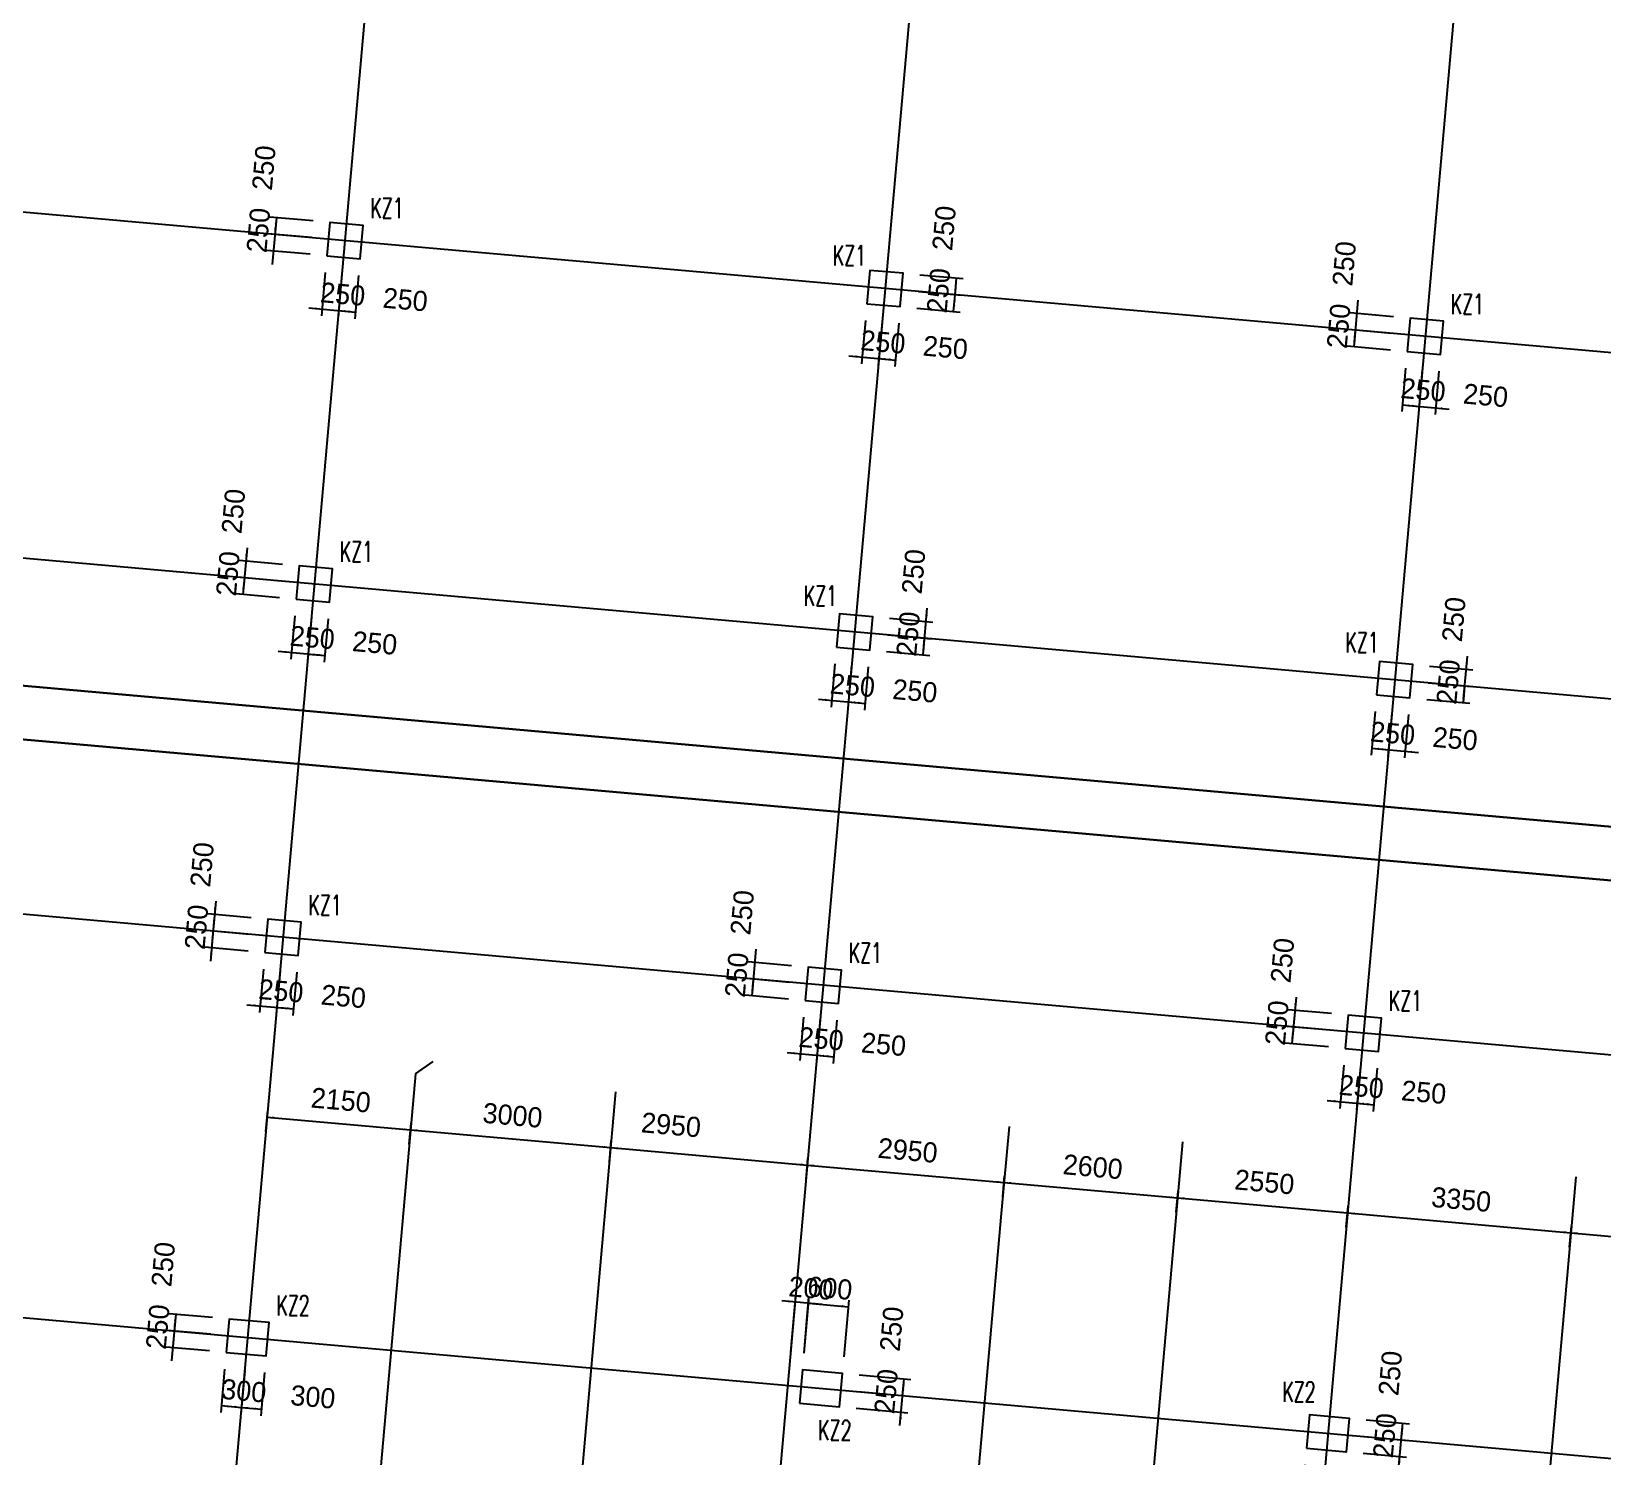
# Model space of a CAD drawing. Extents: x 387171 to 699106, y 11966 to 245688.
# Drawn here: x 598803 to 622270, y 76142 to 97433 of the extents above; entities that cross this region are included whole.
import ezdxf

# ---------------------------------------------------------------- set-up
doc = ezdxf.new("R2010")
doc.units = 0
doc.header["$LTSCALE"] = 100
doc.header["$MEASUREMENT"] = 0
for name, color, linetype in [('COLU', 7, 'Continuous'), ('DIM', 3, 'Continuous'), ('DOTE', 253, 'Continuous'), ('L-AXIS', 3, 'Continuous'), ('NUM', 7, 'Continuous')]:
    doc.layers.add(name, color=color, linetype=linetype)
doc.styles.add('hztxt', font='hztxt')
doc.styles.get("Standard").update_dxf_attribs({"font": 'standard'})
doc.dimstyles.get("Standard").update_dxf_attribs({"dimtxt": 300, "dimasz": 100, "dimexe": 100, "dimexo": 250, "dimgap": 100, "dimtad": 0, "dimtoh": 1, "dimdec": 0, "dimdsep": 46, "dimcen": 0.09, "dimclrt": 7, "dimadec": 0, "dimazin": 0, "dimtfac": 1, "dimtdec": 4, "dimtofl": 0, "dimtmove": 0, "dimatfit": 3, "dimfxl": 1, "dimtolj": 1, "dimtzin": 0, "dimarcsym": 0})

# ---------------------------------------------------------------- blocks, each defined once
blk = doc.blocks.new('*D2476')
at = {"layer": 'L-AXIS', "color": 0, "linetype": 'ByBlock', "lineweight": -2}
for p, q in [((610373, 80284), (610401, 80597)), ((610392, 80497), (613330, 80236)), ((613312, 80024), (613339, 80336))]:
    blk.add_line(p, q, dxfattribs=at)
for points in [[(610392, 80497), (610493, 80505), (610490, 80472)], [(613330, 80236), (613229, 80229), (613232, 80262)]]:
    blk.add_solid(points, dxfattribs=at)
at = {"layer": 'L-AXIS', "color": 7, "linetype": 'Continuous', "lineweight": -2, "insert": (611892, 80715), "char_height": 300, "width": 775, "attachment_point": 5, "rotation": 354.9316, "style": 'hztxt'}
blk.add_mtext('2950', dxfattribs=at)
blk = doc.blocks.new('*D455')
at = {"layer": 'L-AXIS', "color": 0, "linetype": 'ByBlock', "lineweight": -2}
for p, q in [((613312, 80024), (613339, 80336)), ((613330, 80236), (615920, 80007)), ((615901, 79794), (615929, 80106))]:
    blk.add_line(p, q, dxfattribs=at)
for points in [[(613330, 80236), (613431, 80244), (613429, 80211)], [(615920, 80007), (615819, 79999), (615822, 80032)]]:
    blk.add_solid(points, dxfattribs=at)
at = {"layer": 'L-AXIS', "color": 7, "linetype": 'Continuous', "lineweight": -2, "insert": (614656, 80470), "char_height": 300, "width": 775, "attachment_point": 5, "rotation": 354.9316, "style": 'hztxt'}
blk.add_mtext('2600', dxfattribs=at)
blk = doc.blocks.new('*D706')
at = {"layer": 'L-AXIS', "color": 0, "linetype": 'ByBlock', "lineweight": -2}
for p, q in [((607435, 80545), (607462, 80857)), ((607453, 80758), (610392, 80497)), ((610373, 80284), (610401, 80597))]:
    blk.add_line(p, q, dxfattribs=at)
for points in [[(607453, 80758), (607555, 80765), (607552, 80732)], [(610392, 80497), (610291, 80489), (610294, 80523)]]:
    blk.add_solid(points, dxfattribs=at)
at = {"layer": 'L-AXIS', "color": 7, "linetype": 'Continuous', "lineweight": -2, "insert": (608357, 81096), "char_height": 300, "width": 775, "attachment_point": 5, "rotation": 354.9316, "style": 'hztxt'}
blk.add_mtext('2950', dxfattribs=at)
blk = doc.blocks.new('*D666')
at = {"layer": 'L-AXIS', "color": 0, "linetype": 'ByBlock', "lineweight": -2}
for p, q in [((615901, 79794), (615929, 80106)), ((615920, 80007), (618460, 79782)), ((618441, 79569), (618469, 79881))]:
    blk.add_line(p, q, dxfattribs=at)
for points in [[(615920, 80007), (616021, 80015), (616018, 79981)], [(618460, 79782), (618359, 79774), (618362, 79807)]]:
    blk.add_solid(points, dxfattribs=at)
at = {"layer": 'L-AXIS', "color": 7, "linetype": 'Continuous', "lineweight": -2, "insert": (617221, 80243), "char_height": 300, "width": 780, "attachment_point": 5, "rotation": 354.9316, "style": 'hztxt'}
blk.add_mtext('2550', dxfattribs=at)
blk = doc.blocks.new('*D3125')
at = {"layer": 'L-AXIS', "color": 0, "linetype": 'ByBlock', "lineweight": -2}
for p, q in [((618441, 79569), (618469, 79881)), ((618460, 79782), (621797, 79486)), ((621778, 79273), (621806, 79585))]:
    blk.add_line(p, q, dxfattribs=at)
for points in [[(618460, 79782), (618561, 79789), (618558, 79756)], [(621797, 79486), (621696, 79478), (621699, 79511)]]:
    blk.add_solid(points, dxfattribs=at)
at = {"layer": 'L-AXIS', "color": 7, "linetype": 'Continuous', "lineweight": -2, "insert": (620160, 79982), "char_height": 300, "width": 780, "attachment_point": 5, "rotation": 354.9316, "style": 'hztxt'}
blk.add_mtext('3350', dxfattribs=at)
blk = doc.blocks.new('*D3869')
at = {"layer": 'L-AXIS', "color": 0, "linetype": 'ByBlock', "lineweight": -2}
for p, q in [((621778, 79273), (621806, 79585)), ((621797, 79486), (624785, 79221)), ((624767, 79008), (624794, 79320))]:
    blk.add_line(p, q, dxfattribs=at)
for points in [[(621797, 79486), (621898, 79493), (621895, 79460)], [(624785, 79221), (624684, 79213), (624687, 79246)]]:
    blk.add_solid(points, dxfattribs=at)
at = {"layer": 'L-AXIS', "color": 7, "linetype": 'Continuous', "lineweight": -2, "insert": (623322, 79702), "char_height": 300, "width": 780, "attachment_point": 5, "rotation": 354.9316, "style": 'hztxt'}
blk.add_mtext('3000', dxfattribs=at)
blk = doc.blocks.new('*D4070')
at = {"layer": 'L-AXIS', "color": 0, "linetype": 'ByBlock', "lineweight": -2}
for p, q in [((602305, 81000), (602332, 81312)), ((602324, 81213), (604465, 81023)), ((604446, 80810), (604474, 81122))]:
    blk.add_line(p, q, dxfattribs=at)
for points in [[(602324, 81213), (602425, 81220), (602422, 81187)], [(604465, 81023), (604364, 81015), (604367, 81048)]]:
    blk.add_solid(points, dxfattribs=at)
at = {"layer": 'L-AXIS', "color": 7, "linetype": 'Continuous', "lineweight": -2, "insert": (603425, 81466), "char_height": 300, "width": 775, "attachment_point": 5, "rotation": 354.9316, "style": 'hztxt'}
blk.add_mtext('2150', dxfattribs=at)
blk = doc.blocks.new('*D3325')
at = {"layer": 'L-AXIS', "color": 0, "linetype": 'ByBlock', "lineweight": -2}
for p, q in [((604446, 80810), (604474, 81122)), ((604465, 81023), (607453, 80758)), ((607435, 80545), (607462, 80857))]:
    blk.add_line(p, q, dxfattribs=at)
for points in [[(604465, 81023), (604566, 81031), (604563, 80997)], [(607453, 80758), (607352, 80750), (607355, 80783)]]:
    blk.add_solid(points, dxfattribs=at)
at = {"layer": 'L-AXIS', "color": 7, "linetype": 'Continuous', "lineweight": -2, "insert": (605990, 81239), "char_height": 300, "width": 780, "attachment_point": 5, "rotation": 354.9316, "style": 'hztxt'}
blk.add_mtext('3000', dxfattribs=at)
blk = doc.blocks.new('*D813')
at = {"layer": 'DIM', "color": 0, "linetype": 'ByBlock', "lineweight": -2}
for p, q in [((617825, 76019), (617768, 75372)), ((618124, 75993), (618067, 75345)), ((617777, 75471), (618076, 75445))]:
    blk.add_line(p, q, dxfattribs=at)
for points in [[(617777, 75471), (617878, 75479), (617875, 75446)], [(618076, 75445), (617975, 75437), (617978, 75470)]]:
    blk.add_solid(points, dxfattribs=at)
at = {"layer": 'DIM', "color": 7, "linetype": 'Continuous', "lineweight": -2, "insert": (618113, 75693), "char_height": 300, "width": 566.67, "attachment_point": 5, "rotation": 354.9316, "style": 'hztxt'}
blk.add_mtext('300', dxfattribs=at)
blk = doc.blocks.new('*D1071')
at = {"layer": 'DIM', "color": 0, "linetype": 'ByBlock', "lineweight": -2}
for p, q in [((618124, 75993), (618067, 75345)), ((618423, 75966), (618366, 75319)), ((618076, 75445), (618374, 75418))]:
    blk.add_line(p, q, dxfattribs=at)
for points in [[(618076, 75445), (618177, 75453), (618174, 75420)], [(618374, 75418), (618273, 75411), (618276, 75444)]]:
    blk.add_solid(points, dxfattribs=at)
at = {"layer": 'DIM', "color": 7, "linetype": 'Continuous', "lineweight": -2, "insert": (619145, 75601), "char_height": 300, "width": 566.67, "attachment_point": 5, "rotation": 354.9316, "style": 'hztxt'}
blk.add_mtext('300', dxfattribs=at)
blk = doc.blocks.new('*D1572')
at = {"layer": 'DIM', "color": 0, "linetype": 'ByBlock', "lineweight": -2}
for p, q in [((619224, 75945), (619282, 76593)), ((618716, 76442), (619364, 76385)), ((618694, 76193), (619342, 76136))]:
    blk.add_line(p, q, dxfattribs=at)
for points in [[(619264, 76394), (619256, 76495), (619290, 76492)], [(619242, 76145), (619250, 76044), (619217, 76046)]]:
    blk.add_solid(points, dxfattribs=at)
at = {"layer": 'DIM', "color": 7, "linetype": 'Continuous', "lineweight": -2, "insert": (619019, 76456), "char_height": 300, "width": 566.67, "attachment_point": 5, "rotation": 84.9316, "style": 'hztxt'}
blk.add_mtext('250', dxfattribs=at)
blk = doc.blocks.new('*D1843')
at = {"layer": 'DIM', "color": 0, "linetype": 'ByBlock', "lineweight": -2}
for p, q in [((618738, 76691), (619386, 76634)), ((619264, 76394), (619286, 76643)), ((618716, 76442), (619364, 76385))]:
    blk.add_line(p, q, dxfattribs=at)
for points in [[(619286, 76643), (619294, 76542), (619261, 76545)], [(619264, 76394), (619256, 76495), (619290, 76492)]]:
    blk.add_solid(points, dxfattribs=at)
at = {"layer": 'DIM', "color": 7, "linetype": 'Continuous', "lineweight": -2, "insert": (619101, 77388), "char_height": 300, "width": 566.67, "attachment_point": 5, "rotation": 84.9316, "style": 'hztxt'}
blk.add_mtext('250', dxfattribs=at)
blk = doc.blocks.new('*D3981')
at = {"layer": 'DIM', "color": 0, "linetype": 'ByBlock', "lineweight": -2}
for p, q in [((601506, 78220), (600859, 78277)), ((600958, 78268), (600936, 78019)), ((601484, 77971), (600836, 78028))]:
    blk.add_line(p, q, dxfattribs=at)
for points in [[(600958, 78268), (600966, 78167), (600933, 78170)], [(600936, 78019), (600928, 78120), (600961, 78117)]]:
    blk.add_solid(points, dxfattribs=at)
at = {"layer": 'DIM', "color": 7, "linetype": 'Continuous', "lineweight": -2, "insert": (600773, 79014), "char_height": 300, "width": 566.67, "attachment_point": 5, "rotation": 84.9316, "style": 'hztxt'}
blk.add_mtext('250', dxfattribs=at)
blk = doc.blocks.new('*D3954')
at = {"layer": 'DIM', "color": 0, "linetype": 'ByBlock', "lineweight": -2}
for p, q in [((600954, 78218), (600896, 77571)), ((601484, 77971), (600836, 78028)), ((601462, 77722), (600814, 77779))]:
    blk.add_line(p, q, dxfattribs=at)
for points in [[(600936, 78019), (600928, 78120), (600961, 78117)], [(600914, 77770), (600922, 77669), (600889, 77672)]]:
    blk.add_solid(points, dxfattribs=at)
at = {"layer": 'DIM', "color": 7, "linetype": 'Continuous', "lineweight": -2, "insert": (600691, 78081), "char_height": 300, "width": 566.67, "attachment_point": 5, "rotation": 84.9316, "style": 'hztxt'}
blk.add_mtext('250', dxfattribs=at)
blk = doc.blocks.new('*D4148')
at = {"layer": 'DIM', "color": 0, "linetype": 'ByBlock', "lineweight": -2}
for p, q in [((601689, 77450), (601631, 76803)), ((601988, 77424), (601930, 76777)), ((601640, 76903), (601939, 76876))]:
    blk.add_line(p, q, dxfattribs=at)
for points in [[(601640, 76903), (601741, 76910), (601738, 76877)], [(601939, 76876), (601838, 76868), (601841, 76902)]]:
    blk.add_solid(points, dxfattribs=at)
at = {"layer": 'DIM', "color": 7, "linetype": 'Continuous', "lineweight": -2, "insert": (601976, 77124), "char_height": 300, "width": 566.67, "attachment_point": 5, "rotation": 354.9316, "style": 'hztxt'}
blk.add_mtext('300', dxfattribs=at)
blk = doc.blocks.new('*D15')
at = {"layer": 'DIM', "color": 0, "linetype": 'ByBlock', "lineweight": -2}
for p, q in [((601988, 77424), (601930, 76777)), ((602286, 77397), (602229, 76750)), ((601939, 76876), (602238, 76850))]:
    blk.add_line(p, q, dxfattribs=at)
for points in [[(601939, 76876), (602040, 76884), (602037, 76851)], [(602238, 76850), (602137, 76842), (602140, 76875)]]:
    blk.add_solid(points, dxfattribs=at)
at = {"layer": 'DIM', "color": 7, "linetype": 'Continuous', "lineweight": -2, "insert": (603008, 77032), "char_height": 300, "width": 566.67, "attachment_point": 5, "rotation": 354.9316, "style": 'hztxt'}
blk.add_mtext('300', dxfattribs=at)
blk = doc.blocks.new('*D1509')
at = {"layer": 'DIM', "color": 0, "linetype": 'ByBlock', "lineweight": -2}
for p, q in [((618873, 87271), (618816, 86623)), ((619123, 87249), (619065, 86601)), ((618825, 86723), (619074, 86701))]:
    blk.add_line(p, q, dxfattribs=at)
for points in [[(618825, 86723), (618926, 86731), (618923, 86697)], [(619074, 86701), (618973, 86693), (618976, 86726)]]:
    blk.add_solid(points, dxfattribs=at)
at = {"layer": 'DIM', "color": 7, "linetype": 'Continuous', "lineweight": -2, "insert": (619136, 86946), "char_height": 300, "width": 566.67, "attachment_point": 5, "rotation": 354.9316, "style": 'hztxt'}
blk.add_mtext('250', dxfattribs=at)
blk = doc.blocks.new('*D1755')
at = {"layer": 'DIM', "color": 0, "linetype": 'ByBlock', "lineweight": -2}
for p, q in [((619123, 87249), (619065, 86601)), ((619372, 87227), (619314, 86579)), ((618875, 86718), (619522, 86661))]:
    blk.add_line(p, q, dxfattribs=at)
for points in [[(619074, 86701), (618973, 86693), (618976, 86726)], [(619323, 86679), (619424, 86686), (619421, 86653)]]:
    blk.add_solid(points, dxfattribs=at)
at = {"layer": 'DIM', "color": 7, "linetype": 'Continuous', "lineweight": -2, "insert": (620069, 86864), "char_height": 300, "width": 566.67, "attachment_point": 5, "rotation": 354.9316, "style": 'hztxt'}
blk.add_mtext('250', dxfattribs=at)
blk = doc.blocks.new('*D1724')
at = {"layer": 'DIM', "color": 0, "linetype": 'ByBlock', "lineweight": -2}
for p, q in [((619665, 87702), (620312, 87645)), ((620191, 87405), (620213, 87654)), ((619643, 87453), (620290, 87396))]:
    blk.add_line(p, q, dxfattribs=at)
for points in [[(620213, 87654), (620220, 87553), (620187, 87556)], [(620191, 87405), (620183, 87506), (620216, 87503)]]:
    blk.add_solid(points, dxfattribs=at)
at = {"layer": 'DIM', "color": 7, "linetype": 'Continuous', "lineweight": -2, "insert": (619967, 87716), "char_height": 300, "width": 566.67, "attachment_point": 5, "rotation": 84.9316, "style": 'hztxt'}
blk.add_mtext('250', dxfattribs=at)
blk = doc.blocks.new('*D1928')
at = {"layer": 'DIM', "color": 0, "linetype": 'ByBlock', "lineweight": -2}
for p, q in [((620195, 87455), (620252, 88102)), ((619687, 87951), (620334, 87894)), ((619665, 87702), (620312, 87645))]:
    blk.add_line(p, q, dxfattribs=at)
for points in [[(620235, 87903), (620227, 88004), (620260, 88001)], [(620213, 87654), (620220, 87553), (620187, 87556)]]:
    blk.add_solid(points, dxfattribs=at)
at = {"layer": 'DIM', "color": 7, "linetype": 'Continuous', "lineweight": -2, "insert": (620050, 88649), "char_height": 300, "width": 566.67, "attachment_point": 5, "rotation": 84.9316, "style": 'hztxt'}
blk.add_mtext('250', dxfattribs=at)
blk = doc.blocks.new('*D2191')
at = {"layer": 'DIM', "color": 0, "linetype": 'ByBlock', "lineweight": -2}
for p, q in [((610805, 87986), (610748, 87339)), ((611054, 87964), (610997, 87317)), ((610557, 87456), (611205, 87399))]:
    blk.add_line(p, q, dxfattribs=at)
for points in [[(610757, 87438), (610656, 87431), (610658, 87464)], [(611006, 87416), (611107, 87424), (611104, 87391)]]:
    blk.add_solid(points, dxfattribs=at)
at = {"layer": 'DIM', "color": 7, "linetype": 'Continuous', "lineweight": -2, "insert": (611068, 87662), "char_height": 300, "width": 566.67, "attachment_point": 5, "rotation": 354.9316, "style": 'hztxt'}
blk.add_mtext('250', dxfattribs=at)
blk = doc.blocks.new('*D418')
at = {"layer": 'DIM', "color": 0, "linetype": 'ByBlock', "lineweight": -2}
for p, q in [((611054, 87964), (610997, 87317)), ((611303, 87942), (611246, 87295)), ((611006, 87416), (611255, 87394))]:
    blk.add_line(p, q, dxfattribs=at)
for points in [[(611006, 87416), (611107, 87424), (611104, 87391)], [(611255, 87394), (611154, 87387), (611156, 87420)]]:
    blk.add_solid(points, dxfattribs=at)
at = {"layer": 'DIM', "color": 7, "linetype": 'Continuous', "lineweight": -2, "insert": (612000, 87579), "char_height": 300, "width": 566.67, "attachment_point": 5, "rotation": 354.9316, "style": 'hztxt'}
blk.add_mtext('250', dxfattribs=at)
blk = doc.blocks.new('*D669')
at = {"layer": 'DIM', "color": 0, "linetype": 'ByBlock', "lineweight": -2}
for p, q in [((611596, 88418), (612244, 88361)), ((612122, 88120), (612144, 88369)), ((611574, 88169), (612222, 88112))]:
    blk.add_line(p, q, dxfattribs=at)
for points in [[(612144, 88369), (612152, 88268), (612119, 88271)], [(612122, 88120), (612114, 88222), (612148, 88219)]]:
    blk.add_solid(points, dxfattribs=at)
at = {"layer": 'DIM', "color": 7, "linetype": 'Continuous', "lineweight": -2, "insert": (611899, 88432), "char_height": 300, "width": 566.67, "attachment_point": 5, "rotation": 84.9316, "style": 'hztxt'}
blk.add_mtext('250', dxfattribs=at)
blk = doc.blocks.new('*D889')
at = {"layer": 'DIM', "color": 0, "linetype": 'ByBlock', "lineweight": -2}
for p, q in [((612127, 88170), (612184, 88818)), ((611618, 88667), (612266, 88610)), ((611596, 88418), (612244, 88361))]:
    blk.add_line(p, q, dxfattribs=at)
for points in [[(612166, 88618), (612159, 88720), (612192, 88717)], [(612144, 88369), (612152, 88268), (612119, 88271)]]:
    blk.add_solid(points, dxfattribs=at)
at = {"layer": 'DIM', "color": 7, "linetype": 'Continuous', "lineweight": -2, "insert": (611981, 89364), "char_height": 300, "width": 566.67, "attachment_point": 5, "rotation": 84.9316, "style": 'hztxt'}
blk.add_mtext('250', dxfattribs=at)
blk = doc.blocks.new('*D1163')
at = {"layer": 'DIM', "color": 0, "linetype": 'ByBlock', "lineweight": -2}
for p, q in [((602024, 89719), (601966, 89071)), ((602554, 89471), (601907, 89528)), ((602532, 89222), (601885, 89279))]:
    blk.add_line(p, q, dxfattribs=at)
for points in [[(602006, 89520), (601998, 89621), (602032, 89618)], [(601984, 89271), (601992, 89170), (601959, 89172)]]:
    blk.add_solid(points, dxfattribs=at)
at = {"layer": 'DIM', "color": 7, "linetype": 'Continuous', "lineweight": -2, "insert": (601821, 90265), "char_height": 300, "width": 566.67, "attachment_point": 5, "rotation": 84.9316, "style": 'hztxt'}
blk.add_mtext('250', dxfattribs=at)
blk = doc.blocks.new('*D1084')
at = {"layer": 'DIM', "color": 0, "linetype": 'ByBlock', "lineweight": -2}
for p, q in [((602532, 89222), (601885, 89279)), ((601984, 89271), (601962, 89022)), ((602510, 88973), (601862, 89030))]:
    blk.add_line(p, q, dxfattribs=at)
for points in [[(601984, 89271), (601992, 89170), (601959, 89172)], [(601962, 89022), (601954, 89123), (601987, 89120)]]:
    blk.add_solid(points, dxfattribs=at)
at = {"layer": 'DIM', "color": 7, "linetype": 'Continuous', "lineweight": -2, "insert": (601739, 89333), "char_height": 300, "width": 566.67, "attachment_point": 5, "rotation": 84.9316, "style": 'hztxt'}
blk.add_mtext('250', dxfattribs=at)
blk = doc.blocks.new('*D3591')
at = {"layer": 'DIM', "color": 0, "linetype": 'ByBlock', "lineweight": -2}
for p, q in [((602737, 88702), (602679, 88054)), ((602986, 88680), (602928, 88032)), ((602489, 88172), (603136, 88114))]:
    blk.add_line(p, q, dxfattribs=at)
for points in [[(602688, 88154), (602587, 88146), (602590, 88179)], [(602937, 88132), (603038, 88140), (603035, 88107)]]:
    blk.add_solid(points, dxfattribs=at)
at = {"layer": 'DIM', "color": 7, "linetype": 'Continuous', "lineweight": -2, "insert": (602999, 88377), "char_height": 300, "width": 566.67, "attachment_point": 5, "rotation": 354.9316, "style": 'hztxt'}
blk.add_mtext('250', dxfattribs=at)
blk = doc.blocks.new('*D3804')
at = {"layer": 'DIM', "color": 0, "linetype": 'ByBlock', "lineweight": -2}
for p, q in [((602986, 88680), (602928, 88032)), ((603235, 88658), (603177, 88010)), ((602937, 88132), (603186, 88110))]:
    blk.add_line(p, q, dxfattribs=at)
for points in [[(602937, 88132), (603038, 88140), (603035, 88107)], [(603186, 88110), (603085, 88102), (603088, 88135)]]:
    blk.add_solid(points, dxfattribs=at)
at = {"layer": 'DIM', "color": 7, "linetype": 'Continuous', "lineweight": -2, "insert": (603932, 88295), "char_height": 300, "width": 566.67, "attachment_point": 5, "rotation": 354.9316, "style": 'hztxt'}
blk.add_mtext('250', dxfattribs=at)
blk = doc.blocks.new('*D877')
at = {"layer": 'DIM', "color": 0, "linetype": 'ByBlock', "lineweight": -2}
for p, q in [((610343, 77687), (610417, 78533)), ((610409, 78434), (611006, 78381)), ((610941, 77634), (611015, 78481))]:
    blk.add_line(p, q, dxfattribs=at)
for points in [[(610409, 78434), (610510, 78441), (610507, 78408)], [(611006, 78381), (610905, 78373), (610908, 78407)]]:
    blk.add_solid(points, dxfattribs=at)
at = {"layer": 'DIM', "color": 7, "linetype": 'Continuous', "lineweight": -2, "insert": (610729, 78657), "char_height": 300, "width": 556.67, "attachment_point": 5, "rotation": 355, "style": 'hztxt'}
blk.add_mtext('600', dxfattribs=at)
blk = doc.blocks.new('*D3068')
at = {"layer": 'DIM', "color": 0, "linetype": 'ByBlock', "lineweight": -2}
for p, q in [((618616, 93418), (618558, 92770)), ((619146, 93170), (618498, 93227)), ((619124, 92921), (618476, 92978))]:
    blk.add_line(p, q, dxfattribs=at)
for points in [[(618598, 93218), (618590, 93319), (618623, 93316)], [(618576, 92969), (618584, 92868), (618550, 92871)]]:
    blk.add_solid(points, dxfattribs=at)
at = {"layer": 'DIM', "color": 7, "linetype": 'Continuous', "lineweight": -2, "insert": (618413, 93964), "char_height": 300, "width": 566.67, "attachment_point": 5, "rotation": 84.9316, "style": 'hztxt'}
blk.add_mtext('250', dxfattribs=at)
blk = doc.blocks.new('*D3259')
at = {"layer": 'DIM', "color": 0, "linetype": 'ByBlock', "lineweight": -2}
for p, q in [((619124, 92921), (618476, 92978)), ((618576, 92969), (618554, 92720)), ((619102, 92672), (618454, 92729))]:
    blk.add_line(p, q, dxfattribs=at)
for points in [[(618576, 92969), (618584, 92868), (618550, 92871)], [(618554, 92720), (618546, 92821), (618579, 92818)]]:
    blk.add_solid(points, dxfattribs=at)
at = {"layer": 'DIM', "color": 7, "linetype": 'Continuous', "lineweight": -2, "insert": (618330, 93031), "char_height": 300, "width": 566.67, "attachment_point": 5, "rotation": 84.9316, "style": 'hztxt'}
blk.add_mtext('250', dxfattribs=at)
blk = doc.blocks.new('*D3498')
at = {"layer": 'DIM', "color": 0, "linetype": 'ByBlock', "lineweight": -2}
for p, q in [((619328, 92401), (619271, 91753)), ((619577, 92378), (619520, 91731)), ((619280, 91853), (619529, 91831))]:
    blk.add_line(p, q, dxfattribs=at)
for points in [[(619280, 91853), (619381, 91860), (619378, 91827)], [(619529, 91831), (619428, 91823), (619431, 91856)]]:
    blk.add_solid(points, dxfattribs=at)
at = {"layer": 'DIM', "color": 7, "linetype": 'Continuous', "lineweight": -2, "insert": (619591, 92076), "char_height": 300, "width": 566.67, "attachment_point": 5, "rotation": 354.9316, "style": 'hztxt'}
blk.add_mtext('250', dxfattribs=at)
blk = doc.blocks.new('*D3966')
at = {"layer": 'DIM', "color": 0, "linetype": 'ByBlock', "lineweight": -2}
for p, q in [((619577, 92378), (619520, 91731)), ((619827, 92356), (619769, 91709)), ((619330, 91848), (619977, 91791))]:
    blk.add_line(p, q, dxfattribs=at)
for points in [[(619529, 91831), (619428, 91823), (619431, 91856)], [(619778, 91809), (619879, 91816), (619876, 91783)]]:
    blk.add_solid(points, dxfattribs=at)
at = {"layer": 'DIM', "color": 7, "linetype": 'Continuous', "lineweight": -2, "insert": (620524, 91993), "char_height": 300, "width": 566.67, "attachment_point": 5, "rotation": 354.9316, "style": 'hztxt'}
blk.add_mtext('250', dxfattribs=at)
blk = doc.blocks.new('*D2083')
at = {"layer": 'DIM', "color": 0, "linetype": 'ByBlock', "lineweight": -2}
for p, q in [((611260, 93116), (611203, 92469)), ((611509, 93094), (611452, 92447)), ((611012, 92586), (611660, 92529))]:
    blk.add_line(p, q, dxfattribs=at)
for points in [[(611212, 92568), (611110, 92561), (611113, 92594)], [(611461, 92546), (611562, 92554), (611559, 92521)]]:
    blk.add_solid(points, dxfattribs=at)
at = {"layer": 'DIM', "color": 7, "linetype": 'Continuous', "lineweight": -2, "insert": (611523, 92792), "char_height": 300, "width": 566.67, "attachment_point": 5, "rotation": 354.9316, "style": 'hztxt'}
blk.add_mtext('250', dxfattribs=at)
blk = doc.blocks.new('*D2296')
at = {"layer": 'DIM', "color": 0, "linetype": 'ByBlock', "lineweight": -2}
for p, q in [((611509, 93094), (611452, 92447)), ((611758, 93072), (611701, 92425)), ((611461, 92546), (611710, 92524))]:
    blk.add_line(p, q, dxfattribs=at)
for points in [[(611461, 92546), (611562, 92554), (611559, 92521)], [(611710, 92524), (611609, 92516), (611611, 92550)]]:
    blk.add_solid(points, dxfattribs=at)
at = {"layer": 'DIM', "color": 7, "linetype": 'Continuous', "lineweight": -2, "insert": (612455, 92709), "char_height": 300, "width": 566.67, "attachment_point": 5, "rotation": 354.9316, "style": 'hztxt'}
blk.add_mtext('250', dxfattribs=at)
blk = doc.blocks.new('*D2272')
at = {"layer": 'DIM', "color": 0, "linetype": 'ByBlock', "lineweight": -2}
for p, q in [((612051, 93548), (612699, 93491)), ((612577, 93250), (612599, 93499)), ((612029, 93299), (612677, 93241))]:
    blk.add_line(p, q, dxfattribs=at)
for points in [[(612599, 93499), (612607, 93398), (612574, 93401)], [(612577, 93250), (612569, 93351), (612603, 93348)]]:
    blk.add_solid(points, dxfattribs=at)
at = {"layer": 'DIM', "color": 7, "linetype": 'Continuous', "lineweight": -2, "insert": (612354, 93562), "char_height": 300, "width": 566.67, "attachment_point": 5, "rotation": 84.9316, "style": 'hztxt'}
blk.add_mtext('250', dxfattribs=at)
blk = doc.blocks.new('*D2469')
at = {"layer": 'DIM', "color": 0, "linetype": 'ByBlock', "lineweight": -2}
for p, q in [((612073, 93797), (612721, 93740)), ((612599, 93499), (612621, 93748)), ((612051, 93548), (612699, 93491))]:
    blk.add_line(p, q, dxfattribs=at)
for points in [[(612621, 93748), (612629, 93647), (612596, 93650)], [(612599, 93499), (612591, 93600), (612625, 93597)]]:
    blk.add_solid(points, dxfattribs=at)
at = {"layer": 'DIM', "color": 7, "linetype": 'Continuous', "lineweight": -2, "insert": (612436, 94494), "char_height": 300, "width": 566.67, "attachment_point": 5, "rotation": 84.9316, "style": 'hztxt'}
blk.add_mtext('250', dxfattribs=at)
blk = doc.blocks.new('*D2725')
at = {"layer": 'DIM', "color": 0, "linetype": 'ByBlock', "lineweight": -2}
for p, q in [((603009, 94601), (602362, 94658)), ((602461, 94649), (602439, 94400)), ((602987, 94352), (602340, 94409))]:
    blk.add_line(p, q, dxfattribs=at)
for points in [[(602461, 94649), (602469, 94548), (602436, 94551)], [(602439, 94400), (602431, 94502), (602465, 94499)]]:
    blk.add_solid(points, dxfattribs=at)
at = {"layer": 'DIM', "color": 7, "linetype": 'Continuous', "lineweight": -2, "insert": (602276, 95395), "char_height": 300, "width": 566.67, "attachment_point": 5, "rotation": 84.9316, "style": 'hztxt'}
blk.add_mtext('250', dxfattribs=at)
blk = doc.blocks.new('*D969')
at = {"layer": 'DIM', "color": 0, "linetype": 'ByBlock', "lineweight": -2}
for p, q in [((602457, 94600), (602399, 93952)), ((602987, 94352), (602340, 94409)), ((602965, 94103), (602317, 94160))]:
    blk.add_line(p, q, dxfattribs=at)
for points in [[(602439, 94400), (602431, 94502), (602465, 94499)], [(602417, 94151), (602425, 94050), (602392, 94053)]]:
    blk.add_solid(points, dxfattribs=at)
at = {"layer": 'DIM', "color": 7, "linetype": 'Continuous', "lineweight": -2, "insert": (602194, 94463), "char_height": 300, "width": 566.67, "attachment_point": 5, "rotation": 84.9316, "style": 'hztxt'}
blk.add_mtext('250', dxfattribs=at)
blk = doc.blocks.new('*D1251')
at = {"layer": 'DIM', "color": 0, "linetype": 'ByBlock', "lineweight": -2}
for p, q in [((603192, 93832), (603134, 93184)), ((603441, 93810), (603383, 93162)), ((602944, 93302), (603591, 93244))]:
    blk.add_line(p, q, dxfattribs=at)
for points in [[(603143, 93284), (603042, 93276), (603045, 93309)], [(603392, 93262), (603493, 93270), (603490, 93236)]]:
    blk.add_solid(points, dxfattribs=at)
at = {"layer": 'DIM', "color": 7, "linetype": 'Continuous', "lineweight": -2, "insert": (603454, 93507), "char_height": 300, "width": 566.67, "attachment_point": 5, "rotation": 354.9316, "style": 'hztxt'}
blk.add_mtext('250', dxfattribs=at)
blk = doc.blocks.new('*D1461')
at = {"layer": 'DIM', "color": 0, "linetype": 'ByBlock', "lineweight": -2}
for p, q in [((603441, 93810), (603383, 93162)), ((603690, 93788), (603632, 93140)), ((603392, 93262), (603641, 93240))]:
    blk.add_line(p, q, dxfattribs=at)
for points in [[(603392, 93262), (603493, 93270), (603490, 93236)], [(603641, 93240), (603540, 93232), (603543, 93265)]]:
    blk.add_solid(points, dxfattribs=at)
at = {"layer": 'DIM', "color": 7, "linetype": 'Continuous', "lineweight": -2, "insert": (604387, 93425), "char_height": 300, "width": 566.67, "attachment_point": 5, "rotation": 354.9316, "style": 'hztxt'}
blk.add_mtext('250', dxfattribs=at)
blk = doc.blocks.new('*D627')
at = {"layer": 'DIM', "color": 0, "linetype": 'ByBlock', "lineweight": -2}
for p, q in [((617692, 83008), (617635, 82361)), ((618223, 82761), (617575, 82818)), ((618200, 82512), (617553, 82569))]:
    blk.add_line(p, q, dxfattribs=at)
for points in [[(617675, 82809), (617667, 82910), (617700, 82907)], [(617653, 82560), (617660, 82459), (617627, 82462)]]:
    blk.add_solid(points, dxfattribs=at)
at = {"layer": 'DIM', "color": 7, "linetype": 'Continuous', "lineweight": -2, "insert": (617490, 83555), "char_height": 300, "width": 566.67, "attachment_point": 5, "rotation": 84.9316, "style": 'hztxt'}
blk.add_mtext('250', dxfattribs=at)
blk = doc.blocks.new('*D3088')
at = {"layer": 'DIM', "color": 0, "linetype": 'ByBlock', "lineweight": -2}
for p, q in [((618200, 82512), (617553, 82569)), ((617653, 82560), (617630, 82311)), ((618178, 82263), (617531, 82320))]:
    blk.add_line(p, q, dxfattribs=at)
for points in [[(617630, 82311), (617623, 82412), (617656, 82409)], [(617653, 82560), (617660, 82459), (617627, 82462)]]:
    blk.add_solid(points, dxfattribs=at)
at = {"layer": 'DIM', "color": 7, "linetype": 'Continuous', "lineweight": -2, "insert": (617407, 82622), "char_height": 300, "width": 566.67, "attachment_point": 5, "rotation": 84.9316, "style": 'hztxt'}
blk.add_mtext('250', dxfattribs=at)
blk = doc.blocks.new('*D3065')
at = {"layer": 'DIM', "color": 0, "linetype": 'ByBlock', "lineweight": -2}
for p, q in [((618405, 81991), (618348, 81344)), ((618654, 81969), (618597, 81322)), ((618157, 81461), (618805, 81404))]:
    blk.add_line(p, q, dxfattribs=at)
for points in [[(618357, 81444), (618256, 81436), (618259, 81469)], [(618606, 81421), (618707, 81429), (618704, 81396)]]:
    blk.add_solid(points, dxfattribs=at)
at = {"layer": 'DIM', "color": 7, "linetype": 'Continuous', "lineweight": -2, "insert": (618668, 81667), "char_height": 300, "width": 566.67, "attachment_point": 5, "rotation": 354.9316, "style": 'hztxt'}
blk.add_mtext('250', dxfattribs=at)
blk = doc.blocks.new('*D3256')
at = {"layer": 'DIM', "color": 0, "linetype": 'ByBlock', "lineweight": -2}
for p, q in [((618654, 81969), (618597, 81322)), ((618903, 81947), (618846, 81300)), ((618606, 81421), (618855, 81399))]:
    blk.add_line(p, q, dxfattribs=at)
for points in [[(618606, 81421), (618707, 81429), (618704, 81396)], [(618855, 81399), (618754, 81392), (618757, 81425)]]:
    blk.add_solid(points, dxfattribs=at)
at = {"layer": 'DIM', "color": 7, "linetype": 'Continuous', "lineweight": -2, "insert": (619600, 81584), "char_height": 300, "width": 566.67, "attachment_point": 5, "rotation": 354.9316, "style": 'hztxt'}
blk.add_mtext('250', dxfattribs=at)
blk = doc.blocks.new('*D3496')
at = {"layer": 'DIM', "color": 0, "linetype": 'ByBlock', "lineweight": -2}
for p, q in [((609624, 83724), (609567, 83077)), ((610154, 83476), (609507, 83534)), ((610132, 83227), (609485, 83285))]:
    blk.add_line(p, q, dxfattribs=at)
for points in [[(609606, 83525), (609599, 83626), (609632, 83623)], [(609584, 83276), (609592, 83175), (609559, 83178)]]:
    blk.add_solid(points, dxfattribs=at)
at = {"layer": 'DIM', "color": 7, "linetype": 'Continuous', "lineweight": -2, "insert": (609421, 84270), "char_height": 300, "width": 566.67, "attachment_point": 5, "rotation": 84.9316, "style": 'hztxt'}
blk.add_mtext('250', dxfattribs=at)
blk = doc.blocks.new('*D3965')
at = {"layer": 'DIM', "color": 0, "linetype": 'ByBlock', "lineweight": -2}
for p, q in [((610132, 83227), (609485, 83285)), ((609584, 83276), (609562, 83027)), ((610110, 82978), (609463, 83036))]:
    blk.add_line(p, q, dxfattribs=at)
for points in [[(609562, 83027), (609554, 83128), (609588, 83125)], [(609584, 83276), (609592, 83175), (609559, 83178)]]:
    blk.add_solid(points, dxfattribs=at)
at = {"layer": 'DIM', "color": 7, "linetype": 'Continuous', "lineweight": -2, "insert": (609339, 83338), "char_height": 300, "width": 566.67, "attachment_point": 5, "rotation": 84.9316, "style": 'hztxt'}
blk.add_mtext('250', dxfattribs=at)
blk = doc.blocks.new('*D2081')
at = {"layer": 'DIM', "color": 0, "linetype": 'ByBlock', "lineweight": -2}
for p, q in [((610337, 82707), (610280, 82060)), ((610586, 82685), (610529, 82037)), ((610089, 82177), (610737, 82119))]:
    blk.add_line(p, q, dxfattribs=at)
for points in [[(610288, 82159), (610187, 82151), (610190, 82185)], [(610537, 82137), (610638, 82145), (610636, 82112)]]:
    blk.add_solid(points, dxfattribs=at)
at = {"layer": 'DIM', "color": 7, "linetype": 'Continuous', "lineweight": -2, "insert": (610600, 82383), "char_height": 300, "width": 566.67, "attachment_point": 5, "rotation": 354.9316, "style": 'hztxt'}
blk.add_mtext('250', dxfattribs=at)
blk = doc.blocks.new('*D2295')
at = {"layer": 'DIM', "color": 0, "linetype": 'ByBlock', "lineweight": -2}
for p, q in [((610586, 82685), (610529, 82037)), ((610835, 82663), (610778, 82015)), ((610537, 82137), (610786, 82115))]:
    blk.add_line(p, q, dxfattribs=at)
for points in [[(610537, 82137), (610638, 82145), (610636, 82112)], [(610786, 82115), (610685, 82107), (610688, 82140)]]:
    blk.add_solid(points, dxfattribs=at)
at = {"layer": 'DIM', "color": 7, "linetype": 'Continuous', "lineweight": -2, "insert": (611532, 82300), "char_height": 300, "width": 566.67, "attachment_point": 5, "rotation": 354.9316, "style": 'hztxt'}
blk.add_mtext('250', dxfattribs=at)
blk = doc.blocks.new('*D2271')
at = {"layer": 'DIM', "color": 0, "linetype": 'ByBlock', "lineweight": -2}
for p, q in [((602086, 84192), (601438, 84249)), ((601556, 84440), (601498, 83792)), ((602064, 83943), (601416, 84000))]:
    blk.add_line(p, q, dxfattribs=at)
for points in [[(601538, 84240), (601530, 84341), (601563, 84338)], [(601516, 83991), (601524, 83890), (601490, 83893)]]:
    blk.add_solid(points, dxfattribs=at)
at = {"layer": 'DIM', "color": 7, "linetype": 'Continuous', "lineweight": -2, "insert": (601353, 84986), "char_height": 300, "width": 566.67, "attachment_point": 5, "rotation": 84.9316, "style": 'hztxt'}
blk.add_mtext('250', dxfattribs=at)
blk = doc.blocks.new('*D2466')
at = {"layer": 'DIM', "color": 0, "linetype": 'ByBlock', "lineweight": -2}
for p, q in [((601534, 84191), (601476, 83543)), ((602064, 83943), (601416, 84000)), ((602042, 83694), (601394, 83751))]:
    blk.add_line(p, q, dxfattribs=at)
for points in [[(601516, 83991), (601508, 84092), (601541, 84089)], [(601494, 83742), (601502, 83641), (601468, 83644)]]:
    blk.add_solid(points, dxfattribs=at)
at = {"layer": 'DIM', "color": 7, "linetype": 'Continuous', "lineweight": -2, "insert": (601270, 84053), "char_height": 300, "width": 566.67, "attachment_point": 5, "rotation": 84.9316, "style": 'hztxt'}
blk.add_mtext('250', dxfattribs=at)
blk = doc.blocks.new('*D2724')
at = {"layer": 'DIM', "color": 0, "linetype": 'ByBlock', "lineweight": -2}
for p, q in [((602269, 83423), (602211, 82775)), ((602518, 83401), (602460, 82753)), ((602021, 82892), (602668, 82835))]:
    blk.add_line(p, q, dxfattribs=at)
for points in [[(602220, 82875), (602119, 82867), (602122, 82900)], [(602469, 82853), (602570, 82860), (602567, 82827)]]:
    blk.add_solid(points, dxfattribs=at)
at = {"layer": 'DIM', "color": 7, "linetype": 'Continuous', "lineweight": -2, "insert": (602531, 83098), "char_height": 300, "width": 566.67, "attachment_point": 5, "rotation": 354.9316, "style": 'hztxt'}
blk.add_mtext('250', dxfattribs=at)
blk = doc.blocks.new('*D968')
at = {"layer": 'DIM', "color": 0, "linetype": 'ByBlock', "lineweight": -2}
for p, q in [((602518, 83401), (602460, 82753)), ((602767, 83378), (602709, 82731)), ((602469, 82853), (602718, 82831))]:
    blk.add_line(p, q, dxfattribs=at)
for points in [[(602469, 82853), (602570, 82860), (602567, 82827)], [(602718, 82831), (602617, 82823), (602620, 82856)]]:
    blk.add_solid(points, dxfattribs=at)
at = {"layer": 'DIM', "color": 7, "linetype": 'Continuous', "lineweight": -2, "insert": (603464, 83015), "char_height": 300, "width": 566.67, "attachment_point": 5, "rotation": 354.9316, "style": 'hztxt'}
blk.add_mtext('250', dxfattribs=at)
blk = doc.blocks.new('*D2218')
at = {"layer": 'DIM', "color": 0, "linetype": 'ByBlock', "lineweight": -2}
for p, q in [((611776, 76606), (611833, 77254)), ((611146, 77114), (611915, 77045)), ((611124, 76865), (611893, 76796))]:
    blk.add_line(p, q, dxfattribs=at)
for points in [[(611815, 77054), (611808, 77155), (611841, 77152)], [(611793, 76805), (611801, 76704), (611768, 76707)]]:
    blk.add_solid(points, dxfattribs=at)
at = {"layer": 'DIM', "color": 7, "linetype": 'Continuous', "lineweight": -2, "insert": (611570, 77116), "char_height": 300, "width": 566.67, "attachment_point": 5, "rotation": 84.9316, "style": 'hztxt'}
blk.add_mtext('250', dxfattribs=at)
blk = doc.blocks.new('*D1594')
at = {"layer": 'DIM', "color": 0, "linetype": 'ByBlock', "lineweight": -2}
for p, q in [((611168, 77363), (611937, 77294)), ((611815, 77054), (611837, 77303)), ((611146, 77114), (611915, 77045))]:
    blk.add_line(p, q, dxfattribs=at)
for points in [[(611837, 77303), (611845, 77202), (611812, 77205)], [(611815, 77054), (611808, 77155), (611841, 77152)]]:
    blk.add_solid(points, dxfattribs=at)
at = {"layer": 'DIM', "color": 7, "linetype": 'Continuous', "lineweight": -2, "insert": (611653, 78049), "char_height": 300, "width": 566.67, "attachment_point": 5, "rotation": 84.9316, "style": 'hztxt'}
blk.add_mtext('250', dxfattribs=at)
blk = doc.blocks.new('*D2413')
at = {"layer": 'DIM', "color": 0, "linetype": 'ByBlock', "lineweight": -2}
for p, q in [((610609, 78416), (610011, 78469)), ((610144, 77704), (610219, 78551)), ((610343, 77687), (610419, 78533))]:
    blk.add_line(p, q, dxfattribs=at)
for points in [[(610210, 78451), (610109, 78444), (610112, 78477)], [(610410, 78434), (610511, 78442), (610508, 78408)]]:
    blk.add_solid(points, dxfattribs=at)
at = {"layer": 'DIM', "color": 7, "linetype": 'Continuous', "lineweight": -2, "insert": (610447, 78656), "char_height": 300, "width": 566.67, "attachment_point": 5, "rotation": 354.9316, "style": 'hztxt'}
blk.add_mtext('200', dxfattribs=at)
blk = doc.blocks.new('后浇带现场')
at = {"color": 6, "lineweight": 30}
for points in [[(812307, 611982), (780627, 614792)], [(812236, 611185), (780557, 613995)]]:
    blk.add_lwpolyline(points, dxfattribs=at)

msp = doc.modelspace()

# ---------------------------------------------------------------- linework, layer by layer
at = {"layer": 'COLU'}
for points in [[(603213.9, 94080.8), (603711.9, 94036.6), (603756.1, 94534.6), (603258.1, 94578.8)], [(611282.2, 93365.2), (611780.3, 93321), (611824.4, 93819), (611326.4, 93863.2)], [(619350.6, 92649.6), (619848.6, 92605.4), (619892.8, 93103.4), (619394.7, 93147.6)], [(602758.9, 88950.9), (603257, 88906.7), (603301.1, 89404.8), (602803.1, 89448.9)], [(610827.3, 88235.3), (611325.3, 88191.1), (611369.5, 88689.2), (610871.4, 88733.3)], [(618895.6, 87519.7), (619393.6, 87475.5), (619437.8, 87973.6), (618939.8, 88017.8)], [(602290.7, 83671.6), (602788.7, 83627.4), (602832.9, 84125.5), (602334.9, 84169.7)], [(610359, 82956), (610857.1, 82911.9), (610901.2, 83409.9), (610403.2, 83454.1)], [(618427.4, 82240.4), (618925.4, 82196.3), (618969.6, 82694.3), (618471.5, 82738.5)], [(601710.8, 77699.5), (602308.5, 77646.5), (602352.7, 78144.5), (601755, 78197.5)], [(610277.2, 76939.7), (610874.9, 76886.7), (610919, 77384.8), (610321.4, 77437.8)], [(617847.5, 76268.3), (618445.1, 76215.3), (618489.3, 76713.4), (617891.7, 76766.4)]]:
    msp.add_lwpolyline(points, close=True, dxfattribs=at)
at = {"layer": 'DOTE'}
for p, q in [((605079.6, 112287.1), (599065, 44471.9)), ((612569.3, 105047.1), (607133.4, 43756.3)), ((620637.6, 104331.5), (615201.7, 43040.7)), ((665939.9, 88768.5), (595366.9, 95027.7)), ((665484.9, 83638.6), (587740.1, 90533.9)), ((665016.7, 78359.4), (587271.8, 85254.6)), ((604424.2, 80560.9), (603413.6, 69165.7)), ((607412.5, 80295.8), (606242.8, 67107.7)), ((613289.4, 79774.6), (612119.8, 66586.5)), ((615879.3, 79544.9), (614709.6, 66356.8)), ((586343.3, 79313.4), (664486.6, 72382.8)), ((621756.2, 79023.7), (620586.5, 65835.5))]:
    msp.add_line(p, q, dxfattribs=at)
at = {"layer": 'L-AXIS'}
for p, q in [((604539.3, 81858.1), (604801.3, 82045.3)), ((604539.3, 81858.1), (604424.2, 80560.9)), ((607527.6, 81593.1), (607412.5, 80295.8)), ((613404.5, 81071.9), (613289.4, 79774.6)), ((615994.3, 80842.2), (615879.3, 79544.9)), ((621871.3, 80321), (621756.2, 79023.7))]:
    msp.add_line(p, q, dxfattribs=at)

# ---------------------------------------------------------------- block references
at = {"color": 3, "lineweight": 30}
msp.add_blockref('后浇带现场', (-182998.7, -527042.1), dxfattribs=at)

# ---------------------------------------------------------------- texts
at = {"layer": 'NUM', "color": 200, "width": 0.7}
for s, p in [('KZ1', (603862.2, 94640.7)), ('KZ1', (610770.5, 93936.8)), ('KZ1', (619998.8, 93209.5)), ('KZ1', (603407.2, 89510.8)), ('KZ1', (610338.6, 88852)), ('KZ1', (618428.9, 88154.6)), ('KZ1', (602939, 84231.5)), ('KZ1', (611007.3, 83516)), ('KZ1', (619075.6, 82800.4)), ('KZ2', (602458.7, 78250.6)), ('KZ2', (617484.3, 76958.2)), ('KZ2', (610552.2, 76386.3))]:
    msp.add_text(s, height=300, dxfattribs=at).set_placement(p)

# ---------------------------------------------------------------- dimensions: what is measured, and where the dimension line sits
at = {"layer": 'DIM', "color": 200}
for p1, p2, distance, picture, middle in [((603258.1, 94578.8), (603236, 94329.8), -800, '*D2725', (602231.4, 94888.8)), ((611802.4, 93570), (611824.4, 93819), -800, '*D2469', (612391.6, 93987.7)), ((603236, 94329.8), (603213.9, 94080.8), -800, '*D969', (602148.7, 93956.3)), ((619394.7, 93147.6), (619372.6, 92898.6), -800, '*D3068', (618368.1, 93457.6)), ((603213.9, 94080.8), (603462.9, 94058.7), -800, '*D1251', (602948.1, 93552.2)), ((603462.9, 94058.7), (603711.9, 94036.6), -800, '*D1461', (603880.6, 93469.5)), ((611780.3, 93321), (611802.4, 93570), -800, '*D2272', (612308.9, 93055.2)), ((611282.2, 93365.2), (611531.3, 93343.1), -800, '*D2083', (611016.4, 92836.6)), ((611531.3, 93343.1), (611780.3, 93321), -800, '*D2296', (611948.9, 92753.9)), ((619372.6, 92898.6), (619350.6, 92649.6), -800, '*D3259', (618285.4, 92525.1)), ((619350.6, 92649.6), (619599.6, 92627.5), -800, '*D3498', (619084.7, 92121)), ((619599.6, 92627.5), (619848.6, 92605.4), -800, '*D3966', (620017.2, 92038.3)), ((602803.1, 89448.9), (602781, 89199.9), -800, '*D1163', (601776.5, 89758.9)), ((602781, 89199.9), (602758.9, 88950.9), -800, '*D1084', (601693.8, 88826.4)), ((611347.4, 88440.2), (611369.5, 88689.2), -800, '*D889', (611936.6, 88857.8)), ((602758.9, 88950.9), (603008, 88928.8), -800, '*D3591', (602493.1, 88422.3)), ((619415.7, 87724.6), (619437.8, 87973.6), -800, '*D1928', (620004.9, 88142.2)), ((603008, 88928.8), (603257, 88906.7), -800, '*D3804', (603425.6, 88339.6)), ((611325.3, 88191.1), (611347.4, 88440.2), -800, '*D669', (611853.9, 87925.3)), ((610827.3, 88235.3), (611076.3, 88213.2), -800, '*D2191', (610561.4, 87706.7)), ((611076.3, 88213.2), (611325.3, 88191.1), -800, '*D418', (611493.9, 87624)), ((619393.6, 87475.5), (619415.7, 87724.6), -800, '*D1724', (619922.2, 87209.7)), ((618895.6, 87519.7), (619144.6, 87497.6), -800, '*D1509', (618629.8, 86991.1)), ((619144.6, 87497.6), (619393.6, 87475.5), -800, '*D1755', (619562.3, 86908.4)), ((602334.9, 84169.7), (602312.8, 83920.6), -800, '*D2271', (601308.2, 84479.6)), ((610403.2, 83454.1), (610381.1, 83205), -800, '*D3496', (609376.6, 83764.1)), ((602312.8, 83920.6), (602290.7, 83671.6), -800, '*D2466', (601225.5, 83547.1)), ((618471.5, 82738.5), (618449.4, 82489.5), -800, '*D627', (617444.9, 83048.5)), ((602290.7, 83671.6), (602539.7, 83649.5), -800, '*D2724', (602024.9, 83143)), ((602539.7, 83649.5), (602788.7, 83627.4), -800, '*D968', (602957.4, 83060.3)), ((610381.1, 83205), (610359, 82956), -800, '*D3965', (609293.9, 82831.6)), ((610359, 82956), (610608.1, 82933.9), -800, '*D2081', (610093.2, 82427.4)), ((610608.1, 82933.9), (610857.1, 82911.9), -800, '*D2295', (611025.7, 82344.7)), ((618449.4, 82489.5), (618427.4, 82240.4), -800, '*D3088', (617362.2, 82116)), ((618427.4, 82240.4), (618676.4, 82218.3), -800, '*D3065', (618161.5, 81711.9)), ((618676.4, 82218.3), (618925.4, 82196.3), -800, '*D3256', (619094, 81629.1)), ((601755, 78197.5), (601732.9, 77948.5), -800, '*D3981', (600728.4, 78507.5)), ((610321.4, 77437.8), (610122.2, 77455.4), -999.9, '*D2413', (609965.9, 78698.6)), ((601732.9, 77948.5), (601710.8, 77699.5), -800, '*D3954', (600645.7, 77575)), ((601710.8, 77699.5), (602009.7, 77673), -800, '*D4148', (601445, 77170.9)), ((618467.2, 76464.3), (618489.3, 76713.4), -800, '*D1843', (619056.4, 76882)), ((602009.7, 77673), (602308.5, 77646.5), -800, '*D15', (602477.1, 77079.4)), ((610874.9, 76886.7), (610897, 77135.7), -922, '*D2218', (611525, 76610.1)), ((618445.1, 76215.3), (618467.2, 76464.3), -800, '*D1572', (618973.7, 75949.5)), ((617847.5, 76268.3), (618146.3, 76241.8), -800, '*D813', (617581.7, 75739.7)), ((618146.3, 76241.8), (618445.1, 76215.3), -800, '*D1071', (618613.8, 75648.2))]:
    dim = msp.add_aligned_dim(p1=p1, p2=p2, distance=distance, dimstyle='Standard', dxfattribs=at)
    dim.commit()
    dim.dimension.update_dxf_attribs({"geometry": picture, "text_midpoint": middle})
for base, p1, angle, picture, middle in [((611006.2, 78381.3), (610321.4, 77437.8), 355, '*D877', (610729.2, 78656.5)), ((611837.5, 77303.3), (610897, 77135.7), 264.93165, '*D1594', (611607.7, 77542.6))]:
    dim = msp.add_linear_dim(base=base, p1=p1, p2=(610919, 77384.8), angle=angle, dimstyle='Standard', dxfattribs=at)
    dim.commit()
    dim.dimension.update_dxf_attribs({"geometry": picture, "text_midpoint": middle})
at = {"layer": 'L-AXIS'}
for base, p1, p2, picture, middle in [((604465.2, 81022.8), (602282.6, 80750.8), (604424.2, 80560.9), '*D4070', (603425.3, 81466.4)), ((607453.5, 80757.7), (604424.2, 80560.9), (607412.5, 80295.8), '*D3325', (605990.3, 81238.9)), ((610391.9, 80497.1), (607412.5, 80295.8), (610351, 80035.2), '*D706', (608356.6, 81095.7)), ((613330.4, 80236.5), (610351, 80035.2), (613289.4, 79774.6), '*D2476', (611892.1, 80715.4)), ((615920.2, 80006.8), (613289.4, 79774.6), (615879.3, 79544.9), '*D455', (614656.2, 80470.3)), ((618460.3, 79781.5), (615879.3, 79544.9), (618419.3, 79319.6), '*D666', (617221.2, 80242.8)), ((621797.2, 79485.6), (618419.3, 79319.6), (621756.2, 79023.7), '*D3125', (620159.6, 79982.2)), ((624785.4, 79220.5), (621756.2, 79023.7), (624744.5, 78758.7), '*D3869', (623322.2, 79701.7))]:
    dim = msp.add_linear_dim(base=base, p1=p1, p2=p2, angle=354.93165, dimstyle='Standard', dxfattribs=at)
    dim.commit()
    dim.dimension.update_dxf_attribs({"geometry": picture, "text_midpoint": middle})

doc.saveas('drawing.dxf')
